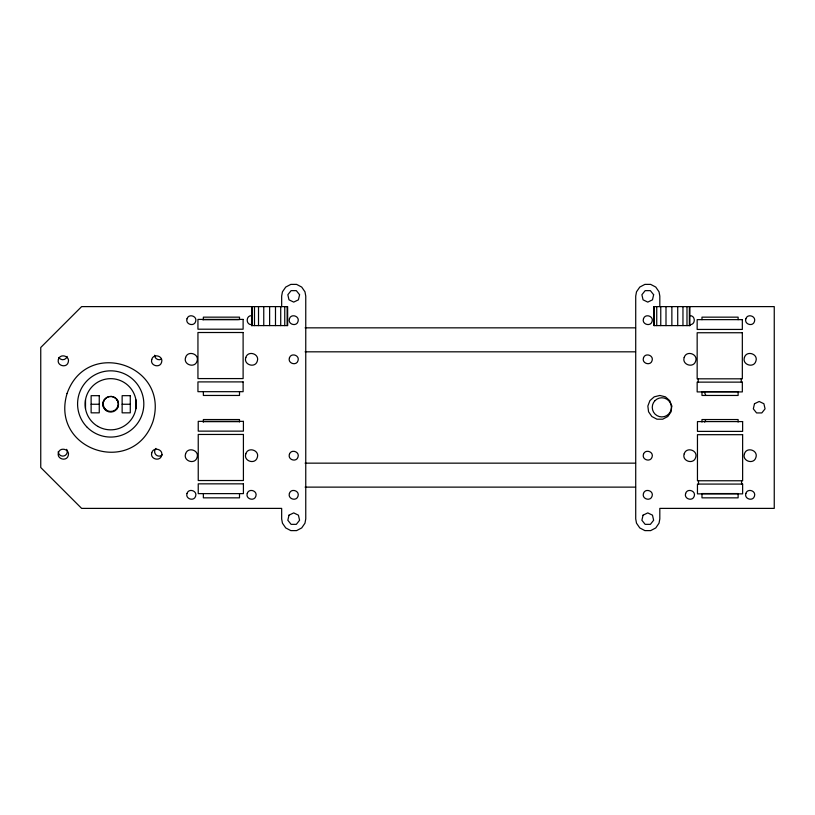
<?xml version="1.0" encoding="UTF-8"?>
<svg xmlns="http://www.w3.org/2000/svg" width="815" height="815" viewBox="0 0 815 815"><rect width="100%" height="100%" fill="white"/><g stroke="black" fill="none" stroke-linecap="round" stroke-linejoin="round"><path stroke-width="1.22" d="M85.514 399.798L85.514 408.702M135.881 408.702L135.881 399.798M103.159 402.406L103.25 406.675L106.093 410.587M118.236 406.094L117.105 408.702M704.69 422.119L705.719 419.817M103.25 401.836L104.289 399.798M251.55 315.649C245.753 315.456 245.753 324.879 251.55 324.686M689.928 324.686C695.725 324.879 695.725 315.456 689.928 315.649M653.813 306.613L774.25 306.613L774.25 508.387L659.814 508.387L659.814 518.921L659.029 523.189L655.759 527.937L650.655 530.616L644.889 530.616L639.785 527.937L636.505 523.189L635.72 518.921L635.72 296.079L636.505 291.811L639.785 287.063L644.889 284.384L650.655 284.384L655.759 287.063L659.029 291.811L659.814 296.079L659.814 306.613M202.466 319.704L238.591 319.704M251.611 325.593L251.611 306.613L251.57 325.593L287.675 325.593L287.624 306.613L81.622 306.613L40.75 347.485L40.75 467.515L81.622 508.387L281.664 508.387L281.664 518.921L282.448 523.189L285.729 527.937L290.833 530.616L296.589 530.616L301.693 527.937L304.973 523.189L305.757 518.921L305.757 296.079L304.973 291.811L301.693 287.063L296.589 284.384L290.833 284.384L285.729 287.063L282.448 291.811L281.664 296.079L281.664 306.613M689.908 325.593L653.813 325.593L653.854 306.613M305.095 327.844L635.568 327.844M305.095 351.825L635.568 351.825M701.674 391.618L737.809 391.618M91.127 404.25L99.257 404.25M122.138 404.25L130.278 404.25M202.762 421.65L238.887 421.65M305.095 463.154L635.568 463.154M305.095 487.126L635.568 487.126M701.97 493.564L738.105 493.564M116.514 398.729L118.358 402.009M117.105 399.798L118.236 402.406M704.18 391.73L705.719 395.183M741.568 480.769L741.568 484.079M741.273 378.822L741.273 382.133M738.115 319.684L738.115 317.157L701.98 317.157L701.98 319.684M738.115 391.669L738.115 395.458L701.98 395.458L701.98 391.669M738.115 422.068L738.115 419.542L701.98 419.542L701.98 422.068M738.115 494.053L738.115 497.843L701.98 497.843L701.98 494.053M698.506 480.769L698.506 484.079M698.211 378.822L698.211 382.133M689.908 306.613L689.867 325.593M689.378 306.613L689.378 325.593M686.984 306.613L686.984 325.593M682.96 306.613L682.96 325.593M677.723 306.613L677.723 325.593M671.866 306.613L671.866 325.593M665.998 306.613L665.998 325.593M660.761 306.613L660.761 325.593M656.737 306.613L656.737 325.593M654.343 306.613L654.343 325.593M287.135 306.613L287.135 325.593M284.751 306.613L284.751 325.593M280.717 306.613L280.717 325.593M275.49 306.613L275.49 325.593M269.622 306.613L269.622 325.593M263.754 306.613L263.754 325.593M258.518 306.613L258.518 325.593M254.494 306.613L254.494 325.593M252.11 306.613L252.11 325.593M239.508 319.684L239.508 317.157L203.363 317.157L203.363 319.684M239.508 391.669L239.508 395.458L203.363 395.458L203.363 391.669M239.508 422.068L239.508 419.542L203.363 419.542L203.363 422.068M239.508 494.053L239.508 497.843L203.363 497.843L203.363 494.053M67.146 356.399A4.513 4.513 0 0 1 58.874 357.49M161.411 359.14A4.513 4.513 0 0 1 154.636 355.228M162.338 454.79A4.513 4.513 0 0 1 155.95 454.79A4.513 4.513 0 0 1 155.95 448.403M66.698 449.34A4.513 4.513 0 0 1 63.947 455.962A4.513 4.513 0 0 1 58.262 451.602M671.774 406.053L671.081 411.769L667.801 416.516L662.697 419.195L656.931 419.195L651.827 416.516L648.557 411.769L647.854 406.053L649.901 400.654L654.221 396.834L659.814 395.458L665.417 396.834L669.726 400.654L671.774 406.053M58.395 359.497C56.449 365.782 66.82 368.563 68.277 362.145C70.222 355.86 59.852 353.078 58.395 359.497M58.395 452.855C56.449 459.14 66.82 461.922 68.277 455.504C70.222 449.218 59.852 446.437 58.395 452.855M151.743 359.497C149.807 365.782 160.178 368.563 161.635 362.145C163.581 355.86 153.21 353.078 151.743 359.497M151.743 452.855C149.807 459.14 160.178 461.922 161.635 455.504C163.581 449.218 153.21 446.437 151.743 452.855M187.022 318.767C185.046 324.217 194.011 327.131 195.62 321.568C197.597 316.118 188.632 313.204 187.022 318.767M187.022 493.432C185.046 498.882 194.011 501.796 195.62 496.233C197.597 490.783 188.632 487.869 187.022 493.432M247.251 493.432C245.284 498.882 254.239 501.796 255.849 496.233C257.825 490.783 248.86 487.869 247.251 493.432M289.417 318.767C287.44 324.217 296.405 327.131 298.005 321.568C299.981 316.118 291.026 313.204 289.417 318.767M289.417 357.917C287.44 363.368 296.405 366.281 298.005 360.719C299.981 355.259 291.026 352.355 289.417 357.917M289.417 454.281C287.44 459.741 296.405 462.645 298.005 457.083C299.981 451.632 291.026 448.719 289.417 454.281M289.417 493.432C287.44 498.882 296.405 501.796 298.005 496.233C299.981 490.783 291.026 487.869 289.417 493.432M643.473 318.767C641.497 324.217 650.462 327.131 652.071 321.568C654.038 316.118 645.083 313.204 643.473 318.767M643.473 357.917C641.497 363.368 650.462 366.281 652.071 360.719C654.038 355.259 645.083 352.355 643.473 357.917M643.473 454.281C641.497 459.741 650.462 462.645 652.071 457.083C654.038 451.632 645.083 448.719 643.473 454.281M643.473 493.432C641.497 498.882 650.462 501.796 652.071 496.233C654.038 490.783 645.083 487.869 643.473 493.432M685.629 493.432C683.663 498.882 692.618 501.796 694.227 496.233C696.204 490.783 687.239 487.869 685.629 493.432M745.857 318.767C743.891 324.217 752.846 327.131 754.456 321.568C756.432 316.118 747.467 313.204 745.857 318.767M745.857 493.432C743.891 498.882 752.846 501.796 754.456 496.233C756.432 490.783 747.467 487.869 745.857 493.432M185.596 357.459C182.957 364.723 194.907 368.604 197.047 361.177C199.685 353.914 187.735 350.032 185.596 357.459M185.596 453.823C182.957 461.086 194.907 464.968 197.047 457.541C199.685 450.277 187.735 446.396 185.596 453.823M245.824 357.459C243.186 364.723 255.136 368.604 257.275 361.177C259.914 353.914 247.964 350.032 245.824 357.459M245.824 453.823C243.186 461.086 255.136 464.968 257.275 457.541C259.914 450.277 247.964 446.396 245.824 453.823M684.203 357.459C681.574 364.723 693.514 368.604 695.653 361.177C698.292 353.914 686.342 350.032 684.203 357.459M684.203 453.823C681.574 461.086 693.514 464.968 695.653 457.541C698.292 450.277 686.342 446.396 684.203 453.823M744.431 357.459C741.803 364.723 753.743 368.604 755.882 361.177C758.52 353.914 746.571 350.032 744.431 357.459M744.431 453.823C741.803 461.086 753.743 464.968 755.882 457.541C758.52 450.277 746.571 446.396 744.431 453.823M67.054 393.543C50 450.379 133.365 477.468 152.976 421.457C170.029 364.621 86.665 337.532 67.054 393.543M299.584 294.735L298.422 299.828L293.716 302.1L288.999 299.828L287.838 294.735L291.098 290.649L296.324 290.649L299.584 294.735M288.999 515.172L287.838 520.265L291.098 524.351L296.324 524.351L299.584 520.265L298.422 515.172L293.716 512.9L288.999 515.172M653.64 294.735L652.479 299.828L647.772 302.1L643.055 299.828L641.894 294.735L645.154 290.649L650.38 290.649L653.64 294.735M643.055 515.172L641.894 520.265L645.154 524.351L650.38 524.351L653.64 520.265L652.479 515.172L647.772 512.9L643.055 515.172M754.486 403.741L753.325 408.845L756.575 412.93L761.811 412.93L765.061 408.845L763.9 403.741L759.193 401.479L754.486 403.741M655.066 400.572L653.538 402.559A9.576 9.576 0 0 0 655.066 414.122L657.053 415.64A9.576 9.576 0 0 0 668.606 414.122L670.134 412.135A9.576 9.576 0 0 0 668.606 400.572L666.629 399.055A9.576 9.576 0 0 0 655.066 400.572M243.114 319.409L197.943 319.409L197.943 329.199L243.114 329.199L243.114 319.409M742.333 319.643L697.161 319.643L697.161 329.433L742.333 329.433L742.333 319.643M243.114 332.51L197.943 332.51L197.943 378.578L243.114 378.578L243.114 332.51M742.333 332.744L697.161 332.744L697.161 378.822L742.333 378.822L742.333 332.744M243.114 381.899L197.943 381.899L197.943 391.679L243.114 391.679L243.114 381.899M742.333 382.133L697.161 382.133L697.161 391.913L742.333 391.913L742.333 382.133M99.257 395.672L91.127 395.672L91.127 412.838L99.257 412.838L99.257 395.672M130.278 395.672L122.138 395.672L122.138 412.838L130.278 412.838L130.278 395.672M243.41 421.355L198.239 421.355L198.239 431.135L243.41 431.135L243.41 421.355M742.628 421.589L697.457 421.589L697.457 431.38L742.628 431.38L742.628 421.589M243.41 434.456L198.239 434.456L198.239 480.524L243.41 480.524L243.41 434.456M742.628 434.69L697.457 434.69L697.457 480.769L742.628 480.769L742.628 434.69M243.41 483.845L198.239 483.845L198.239 493.625L243.41 493.625L243.41 483.845M742.628 484.079L697.457 484.079L697.457 493.859L742.628 493.859L742.628 484.079M97.902 426.418A25.601 25.601 0 0 0 136.299 404.25A25.601 25.601 0 0 0 97.902 382.082A25.601 25.601 0 0 0 97.902 426.418M104.88 409.487A7.834 7.834 0 0 0 118.144 406.675A7.834 7.834 0 0 0 109.067 396.589A7.834 7.834 0 0 0 104.88 409.487M87.276 427.376A33.13 33.13 0 0 0 142.696 412.522A33.13 33.13 0 0 0 102.13 371.956A33.13 33.13 0 0 0 87.276 427.376M105.38 409.273A7.529 7.529 0 0 0 117.971 405.901A7.529 7.529 0 0 0 108.752 396.681A7.529 7.529 0 0 0 105.38 409.273"/></g></svg>
